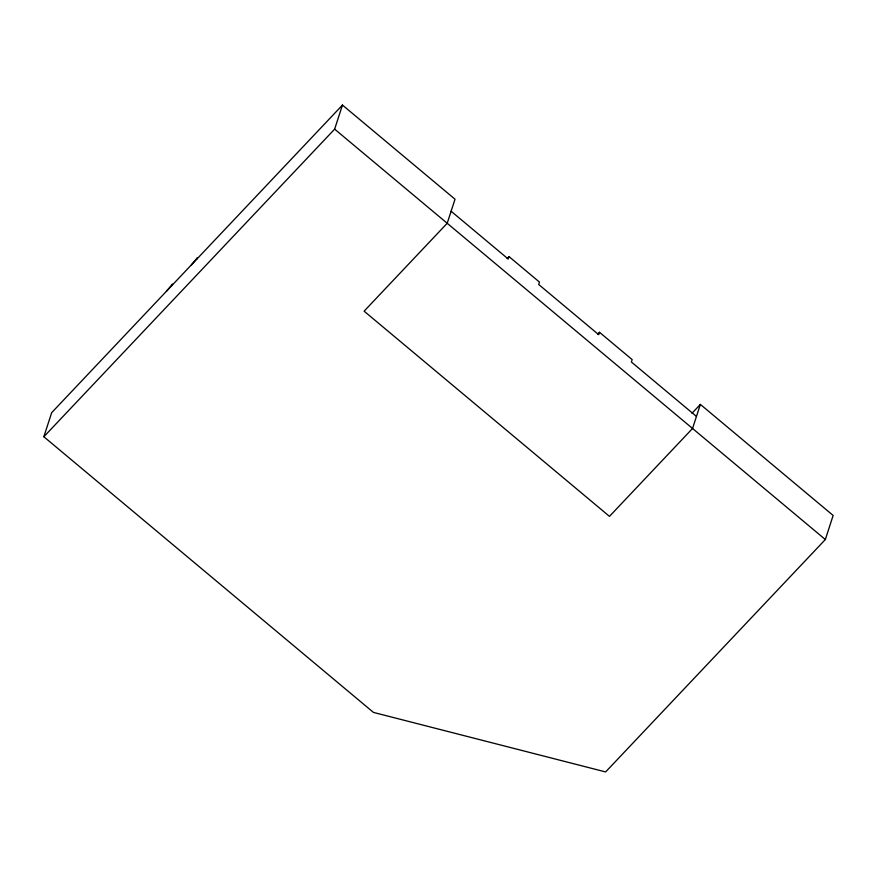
<?xml version="1.0" encoding="UTF-8"?>
<svg xmlns="http://www.w3.org/2000/svg" width="877" height="877" viewBox="0 0 877 877"><rect width="100%" height="100%" fill="white"/><g stroke="black" fill="none" stroke-linecap="round" stroke-linejoin="round"><path stroke-width="1.32" d="M43.85 436.746L51.666 412.683L342.458 105.065L455.02 199.211L447.204 223.273L364.119 311.171L609.471 516.367L692.545 428.469L700.372 404.407L833.15 515.457L825.334 539.53L605.634 771.935L373.449 712.409L43.85 436.746L334.641 129.138L342.458 105.065M166.455 291.252L172.528 284.038L172.144 285.244M191.383 264.887L197.457 257.674L197.062 258.868M696.459 416.443L631.374 362.004L632.164 359.603L599.506 332.295L598.728 334.696L538.697 284.499L539.476 282.087L509.033 256.621L508.243 259.022L451.118 211.247M507.158 258.594L509.033 256.621M597.643 334.269L599.506 332.295M691.986 413.275L700.372 404.407M334.641 129.138L825.334 539.53"/></g></svg>
